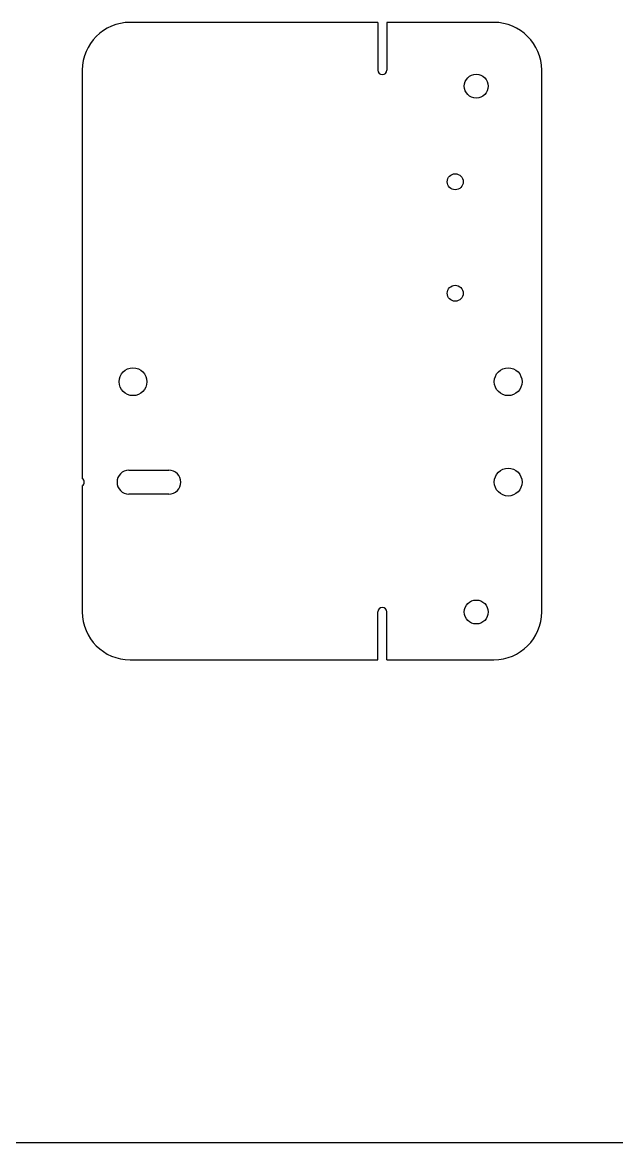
# Model space of a CAD drawing. Header units: inches. Extents: x 0 to 22, y 0 to 17.
# Drawn here: x 11.25 to 15.91, y 0 to 8.79 of the extents above; entities that cross this region are included whole.
import ezdxf

# ---------------------------------------------------------------- set-up
doc = ezdxf.new("R2010")
doc.units = ezdxf.units.IN
doc.header["$LTSCALE"] = 1.21
doc.header["$MEASUREMENT"] = 0
doc.layers.get('0').update_dxf_attribs({"linetype": 'CONTINUOUS'})
doc.layers.add('02___PRT_ALL_AXES', color=7, linetype='CONTINUOUS')

msp = doc.modelspace()

# ---------------------------------------------------------------- linework, layer by layer
at = {"color": 7, "linetype": 'CONTINUOUS'}
for p, q in [((14.0361, 8.7873), (12.0951, 8.7873)), ((14.0361, 8.7873), (14.0361, 8.4123)), ((14.1061, 8.7873), (14.1061, 8.4123)), ((14.9451, 8.7873), (14.1061, 8.7873)), ((15.3201, 4.1623), (15.3201, 8.4123)), ((12.0861, 5.2745), (12.3991, 5.2745)), ((12.3991, 5.0875), (12.0861, 5.0875)), ((14.0361, 3.7873), (14.0361, 4.1623)), ((14.1061, 3.7873), (14.1061, 4.1623)), ((12.0951, 3.7873), (14.0361, 3.7873)), ((14.1061, 3.7873), (14.9451, 3.7873)), ((0, 0), (22, 0))]:
    msp.add_line(p, q, dxfattribs=at)
for centre, radius, start, end in [((12.0951, 8.4123), 0.375, 90, 180), ((14.9451, 8.4123), 0.375, 0, 90), ((14.0711, 8.4123), 0.035, 180, 360), ((12.0861, 5.181), 0.0935, 90, 270), ((12.3991, 5.181), 0.0935, 270, 90), ((12.0951, 4.1623), 0.375, 180, 270), ((14.0711, 4.1623), 0.035, 0, 180), ((14.9451, 4.1623), 0.375, 270, 360)]:
    msp.add_arc(centre, radius, start, end, dxfattribs=at)
at = {"layer": '02___PRT_ALL_AXES', "color": 7, "linetype": 'CONTINUOUS'}
for p, q in [((11.7201, 8.4123), (11.7201, 5.21)), ((11.7201, 5.1525), (11.7201, 4.1623))]:
    msp.add_line(p, q, dxfattribs=at)
for centre, radius in [((14.8076, 8.2873), 0.0938), ((14.6426, 7.5373), 0.0625), ((14.6426, 6.6623), 0.0625), ((12.1176, 5.9684), 0.109), ((15.0576, 5.9684), 0.109), ((15.0576, 5.181), 0.109), ((14.8076, 4.1623), 0.0938)]:
    msp.add_circle(centre, radius, dxfattribs=at)
msp.add_arc((11.7001, 5.1813), 0.035, 304.8499, 55.1501, dxfattribs=at)

doc.saveas('drawing.dxf')
